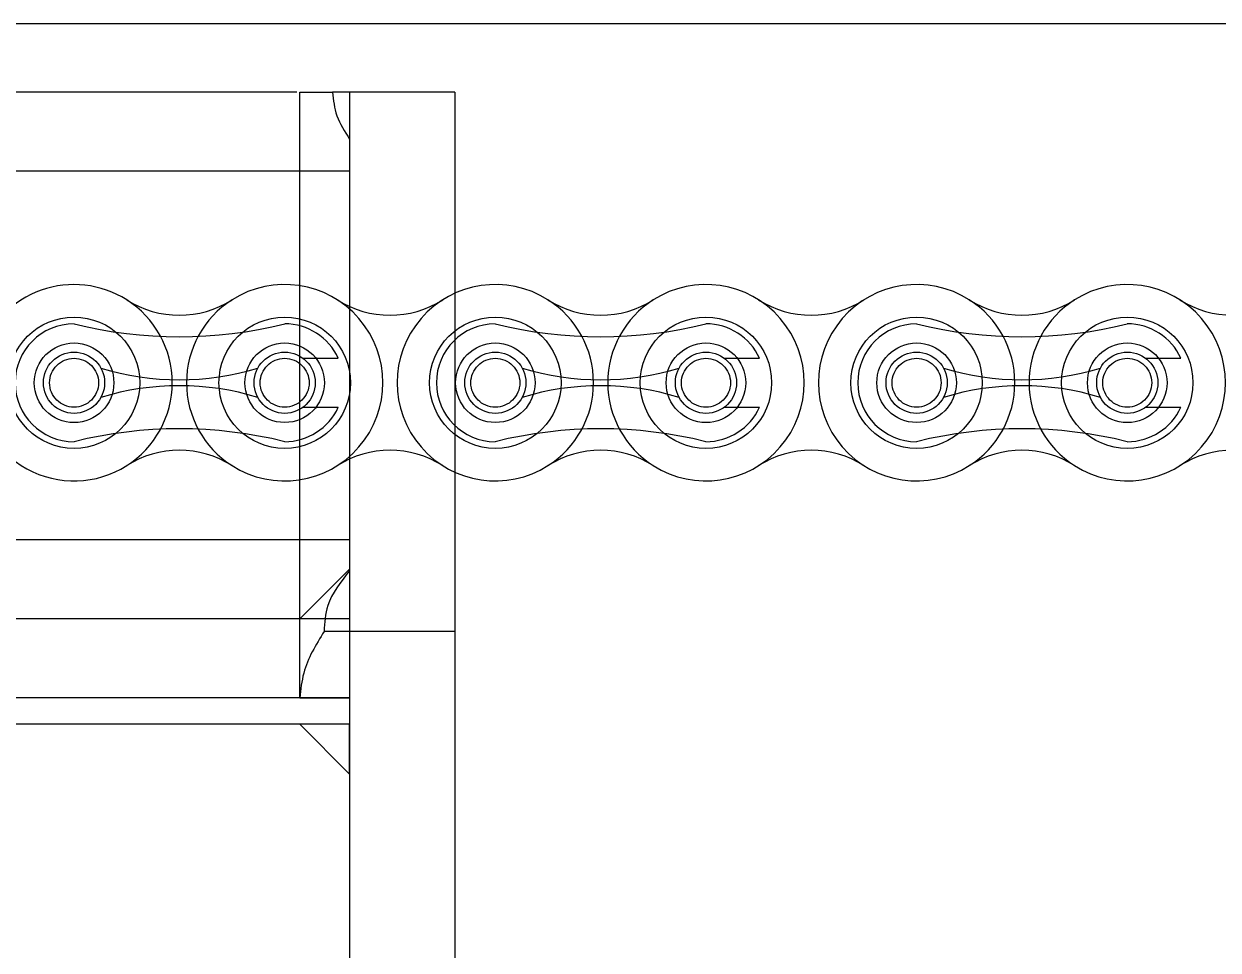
# Model space of a CAD drawing. Header units: metres. Extents: x 0 to 63075, y 0 to 44550.
# Drawn here: x 35842.8 to 35914.8, y 35982.9 to 36038.7 of the extents above; entities that cross this region are included whole.
import ezdxf

# ---------------------------------------------------------------- set-up
doc = ezdxf.new("R2010")
doc.units = ezdxf.units.M
doc.header["$LTSCALE"] = 75
doc.linetypes.add('HIDDEN2', pattern=[4.7625, 3.175, -1.5875])
for name, color, linetype in [('SDM', 7, 'Continuous'), ('SL4', 4, 'Continuous'), ('ST1', 7, 'HIDDEN2')]:
    doc.layers.add(name, color=color, linetype=linetype)

# ---------------------------------------------------------------- blocks, each defined once
blk = doc.blocks.new('A$C6e6623c1')
at = {"layer": 'SL4'}
for p, q in [((1004.763, 1715.825), (296.866, 1715.825)), ((378.019, 1711.7), (301.189, 1711.7)), ((378.194, 1706.943), (378.194, 1711.7)), ((381.194, 1711.7), (380.165, 1711.7)), ((381.194, 1711.7), (381.194, 1708.881)), ((387.544, 1711.7), (381.194, 1711.7)), ((381.194, 1711.7), (381.194, 1679.2)), ((387.544, 1711.7), (387.544, 1679.2)), ((378.194, 1706.943), (305.699, 1706.943)), ((381.194, 1706.943), (378.194, 1706.943)), ((378.194, 1684.712), (378.194, 1706.943)), ((378.194, 1684.712), (326.194, 1684.712)), ((378.194, 1679.95), (378.194, 1684.712)), ((381.194, 1684.712), (378.194, 1684.712)), ((378.194, 1679.95), (381.194, 1682.95)), ((381.194, 1682.859), (381.194, 1679.2)), ((378.194, 1679.95), (324.214, 1679.95)), ((378.194, 1675.193), (378.194, 1679.95)), ((381.194, 1679.2), (379.657, 1679.2)), ((381.194, 1679.2), (381.194, 1675.193)), ((387.544, 1679.2), (381.194, 1679.2)), ((381.194, 1679.2), (381.194, 1567.5)), ((387.544, 1679.2), (387.544, 1567.5)), ((381.194, 1675.193), (326.505, 1675.193)), ((378.194, 1675.193), (381.194, 1675.193)), ((381.194, 1675.193), (381.194, 1673.6)), ((381.194, 1673.6), (327.217, 1673.6)), ((378.194, 1673.6), (381.194, 1670.6)), ((381.194, 1673.6), (378.194, 1673.6)), ((381.194, 1670.6), (381.194, 1673.6))]:
    blk.add_line(p, q, dxfattribs=at)
for points, knots in [([(378.194, 1711.7), (378.26, 1711.7), (378.39, 1711.7), (379.189, 1711.7), (379.837, 1711.7), (380.165, 1711.7)], [0, 0, 0, 0, 0.3313836, 0.6615319, 1, 1, 1, 1]), ([(380.165, 1711.7), (380.214, 1711.222), (380.317, 1710.239), (380.896, 1709.342), (381.194, 1708.881)], [0, 0, 0, 0, 0.485291, 1, 1, 1, 1]), ([(381.194, 1682.859), (380.654, 1682.177), (379.749, 1681.032), (379.683, 1679.727), (379.657, 1679.2)], [0, 0, 0, 0, 0.595978, 1, 1, 1, 1]), ([(379.657, 1679.2), (379.159, 1678.391), (378.391, 1677.144), (378.245, 1675.7), (378.194, 1675.193)], [0, 0, 0, 0, 0.648144, 1, 1, 1, 1])]:
    blk.add_open_spline(points, degree=3, knots=knots, dxfattribs=at)
at = {"layer": 'ST1'}
for p, q in [((1004.763, 1715.825), (4.763, 1715.825)), ((381.194, 1706.943), (86.437, 1706.943)), ((381.194, 1706.943), (378.194, 1706.943)), ((378.384, 1695.666), (380.508, 1695.666)), ((403.784, 1695.666), (405.908, 1695.666)), ((429.184, 1695.666), (431.308, 1695.666)), ((378.384, 1692.714), (380.508, 1692.714)), ((403.784, 1692.714), (405.908, 1692.714)), ((429.184, 1692.714), (431.308, 1692.714)), ((381.194, 1684.712), (81.194, 1684.712)), ((381.194, 1684.712), (378.194, 1684.712)), ((381.194, 1679.95), (378.194, 1679.95)), ((378.194, 1675.193), (91.194, 1675.193))]:
    blk.add_line(p, q, dxfattribs=at)
for centre, radius in [((364.577, 1694.19), 3.96), ((377.277, 1694.19), 3.96), ((389.977, 1694.19), 3.96), ((402.677, 1694.19), 3.96), ((415.377, 1694.19), 3.96), ((428.077, 1694.19), 3.96), ((364.577, 1694.19), 2.399), ((377.277, 1694.19), 2.398), ((389.977, 1694.19), 2.398), ((402.677, 1694.19), 2.399), ((415.377, 1694.19), 2.398), ((428.077, 1694.19), 2.399), ((364.577, 1694.19), 1.845), ((364.577, 1694.19), 1.476), ((377.277, 1694.19), 1.845), ((377.277, 1694.19), 1.476), ((389.977, 1694.19), 1.845), ((389.977, 1694.19), 1.476), ((402.677, 1694.19), 1.845), ((402.677, 1694.19), 1.476), ((415.377, 1694.19), 1.845), ((415.377, 1694.19), 1.476), ((428.077, 1694.19), 1.845), ((428.077, 1694.19), 1.476)]:
    blk.add_circle(centre, radius, dxfattribs=at)
for centre, radius, start, end in [((364.577, 1694.19), 5.92, 57.56669, 161.67656), ((377.277, 1694.19), 5.92, 237.56669, 122.43331), ((389.977, 1694.19), 5.92, 57.56669, 302.43331), ((402.677, 1694.19), 5.92, 237.56669, 122.43331), ((415.377, 1694.19), 5.92, 57.56669, 302.43331), ((428.077, 1694.19), 5.92, 237.56669, 122.43331), ((370.927, 1704.183), 5.92, 237.56669, 302.43331), ((364.577, 1694.19), 5.92, 302.43324, 57.56676), ((377.277, 1694.19), 5.92, 122.43324, 237.56676), ((383.627, 1704.183), 5.92, 237.56669, 302.43331), ((396.327, 1704.183), 5.92, 237.56669, 302.43331), ((389.977, 1694.19), 5.92, 302.43324, 57.56676), ((402.677, 1694.19), 5.92, 122.43324, 237.56676), ((409.027, 1704.183), 5.92, 237.56669, 302.43331), ((421.727, 1704.183), 5.92, 237.56669, 302.43331), ((415.377, 1694.19), 5.92, 302.43324, 57.56676), ((428.077, 1694.19), 5.92, 122.43324, 237.56676), ((434.427, 1704.183), 5.92, 237.56669, 302.43331), ((364.577, 1694.19), 3.552, 90, 270), ((370.927, 1723.287), 26.322, 256.04015, 283.95985), ((377.277, 1694.19), 3.552, 24.55336, 90), ((389.977, 1694.19), 3.552, 90, 270), ((396.327, 1723.287), 26.322, 256.04015, 283.95985), ((402.677, 1694.19), 3.552, 24.55336, 90), ((415.377, 1694.19), 3.552, 90, 270), ((421.727, 1723.287), 26.322, 256.04015, 283.95985), ((428.077, 1694.19), 3.552, 24.55336, 90), ((370.927, 1710.542), 16.175, 252.993, 287.007), ((396.327, 1710.542), 16.175, 252.993, 287.007), ((421.727, 1710.542), 16.175, 252.993, 287.007), ((364.577, 1694.19), 5.92, 180.01387, 302.43331), ((370.927, 1677.838), 16.175, 72.993, 107.007), ((396.327, 1677.838), 16.175, 72.993, 107.007), ((421.727, 1677.838), 16.175, 72.993, 107.007), ((377.277, 1694.19), 3.552, 270, 335.44664), ((402.677, 1694.19), 3.552, 270, 335.44664), ((428.077, 1694.19), 3.552, 270, 335.44664), ((370.927, 1665.093), 26.322, 76.04015, 103.95985), ((396.327, 1665.093), 26.322, 76.04015, 103.95985), ((421.727, 1665.093), 26.322, 76.04015, 103.95985), ((370.927, 1684.197), 5.92, 57.56669, 122.43331), ((383.627, 1684.197), 5.92, 57.56669, 122.43331), ((396.327, 1684.197), 5.92, 57.56669, 122.43331), ((409.027, 1684.197), 5.92, 57.56669, 122.43331), ((421.727, 1684.197), 5.92, 57.56669, 122.43331), ((434.427, 1684.197), 5.92, 57.56669, 122.43331)]:
    blk.add_arc(centre, radius, start, end, dxfattribs=at)

msp = doc.modelspace()

# ---------------------------------------------------------------- block references
at = {"layer": 'SDM'}
msp.add_blockref('A$C6e6623c1', (35481.239, 34322.916), dxfattribs=at)

doc.saveas('drawing.dxf')
